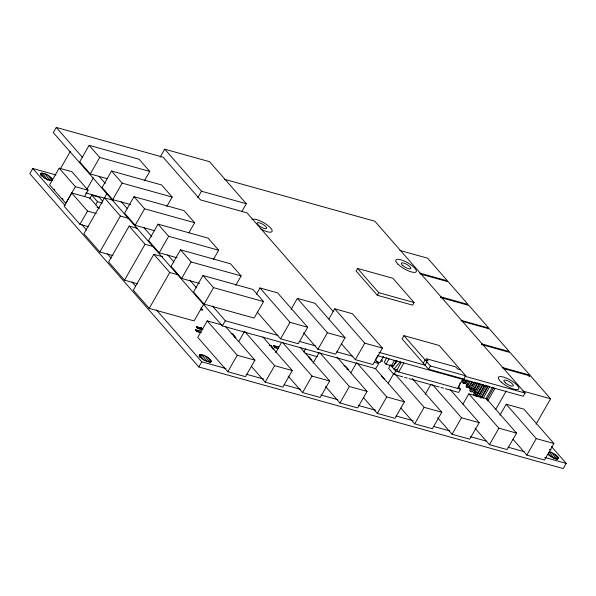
<?xml version="1.0" encoding="UTF-8"?>
<svg xmlns="http://www.w3.org/2000/svg" width="596" height="596" viewBox="0 0 596 596"><rect width="100%" height="100%" fill="white"/><g stroke="black" fill="none" stroke-linecap="round" stroke-linejoin="round"><path stroke-width="0.89" d="M54.243 189.178L54.459 189.759M62.23 198.319L63.042 199.422M211.282 361.198L210.76 362.01C206.335 361.906 201.515 359.217 199.287 355.372L199.816 354.56C204.234 354.657 209.062 357.354 211.282 361.198L210.44 362.681M548.178 454.651L549.87 451.693L556.582 455.582L558.065 457.274L558.228 458.451L557.037 458.853L553.386 457.832L548.059 454.487M460.134 382.885L458.741 387.184L460.507 389.203L458.659 392.436L445.354 388.726M55.935 174.948L32.765 168.489L29.8 173.667L198.826 366.98L563.235 468.568L566.2 463.397L551.501 446.59M333.365 311.656L246.975 212.846L200.427 199.876L163.133 157.217L56.277 127.432L53.32 132.603L222.345 325.915L375.741 368.678L378.706 363.508L375.636 360.006M40.357 174.628L41.198 173.153C45.624 173.257 50.444 175.954 52.672 179.798L52.143 180.61C47.725 180.506 42.897 177.809 40.677 173.965L41.198 173.153M40.684 175.284L41.958 173.064M41.288 176.148L42.979 173.198M42.532 176.498L44.223 173.54M43.493 177.779L45.609 174.084M44.938 178.48L47.054 174.784M46.361 179.307L48.477 175.611M47.68 180.201L49.796 176.505M49.237 180.387L50.936 177.429M50.556 180.536L51.822 178.316M51.569 180.595L52.411 179.12M59.168 168.154L49.602 184.849L65.813 203.392L75.379 186.697L59.168 168.154L71.907 171.708L88.119 190.251L84.483 196.605M60.241 169.041L70.35 151.391M144.359 180.826L149.752 171.41L139.151 159.281L89.117 145.327L79.678 161.821L90.279 173.95L107.25 178.681M99.011 208.481L89.884 198.043L71.714 192.977L64.115 206.231L79.938 224.327L88.409 226.689M90.279 173.95L99.726 157.456L89.117 145.327M86.711 189.543L93.46 177.764M89.758 198.766L91.806 195.19L99.159 197.239L102.557 201.12M79.938 224.327L87.53 211.066L71.714 192.977M166.805 206.499L172.199 197.082L161.598 184.954L111.564 171L102.125 187.494L112.726 199.623L130.591 204.599M95.822 204.525L97.461 201.657L91.806 195.19M107.049 193.387L83.909 233.729L99.815 251.922L113.024 255.602M112.726 199.623L122.173 183.128L111.564 171M99.815 251.922L120.37 216.028L104.464 197.835L113.27 200.293M188.798 232.962L194.646 222.748L184.045 210.619L134.011 196.673L124.571 213.167L135.173 225.295L154.826 230.771M160.138 157.18L164.719 149.186L209.569 161.687L246.334 203.735L241.752 211.729M137.08 228.283L129.153 226.078L108.599 261.964L124.512 280.157L137.713 283.838M135.173 225.295L144.619 208.801L134.011 196.673M124.512 280.157L145.066 244.271L129.153 226.078M213.286 259.662L218.687 250.245L208.079 238.117L158.052 224.163L148.605 240.657L159.206 252.786L177.079 257.77M162.648 256.772L153.85 254.313L133.295 290.207L149.201 308.4L194.095 320.916L203.683 304.169M159.206 252.786L168.653 236.292L158.052 224.163M197.812 197.626L201.478 191.227L164.719 149.186M235.733 285.335L241.134 275.918L230.525 263.79L180.499 249.836L171.052 266.33L181.653 278.459L199.526 283.435M149.201 308.4L169.756 272.506L153.85 254.313M181.653 278.459L191.1 261.964L180.499 249.836M202.945 275.508L193.499 292.003L204.1 304.131L254.134 318.078L263.581 301.591L252.972 289.462L202.945 275.508L213.547 287.637L263.581 301.591M204.1 304.131L213.547 287.637M200.912 307.931L202.685 309.95L200.398 309.689M201.947 329.722L197.835 328.575L196.308 326.832L201.426 327.882L202.953 329.633L198.021 328.254L196.494 326.511M200.278 332.575L196.985 331.659L195.458 329.916L200.576 330.966M196.985 331.659L195.644 329.595M202.26 329.372L201.426 327.882M222.219 325.058L207.214 320.879L197.768 337.366L227.814 371.733L245.47 376.657L254.917 360.163L225.474 326.489M198.967 356.035L199.816 354.56M199.295 356.684L200.569 354.471M199.898 357.555L201.597 354.598M201.143 357.905L202.834 354.948M202.104 359.179L204.219 355.484M198.826 366.98L201.791 361.802L156.472 309.972M222.345 325.915L225.303 320.745L212.444 306.031M203.549 359.887L205.665 356.192M204.972 360.707L207.088 357.011M206.29 361.608L208.406 357.913M207.855 361.787L209.546 358.829M209.166 361.936L210.433 359.723M209.755 362.74L211.029 360.528M232.731 334.423L232.917 334.103L231.218 333.626M256.377 294.245L259.975 287.965L277.632 292.889L307.678 327.256L298.238 343.743L280.574 338.819L257.144 312.013M232.917 334.103L235.688 337.813L233.319 335.101M238.743 341.508L244.591 331.294M227.814 371.733L237.26 355.238L207.214 320.879M291.057 309.376L297.352 298.387L315.008 303.312L345.054 337.671L335.608 354.166L317.951 349.241L303.528 332.747M269.31 345.151L271.009 345.628L273.191 348.66M278.518 348.638L275.248 347.729L273.564 345.807L278.66 346.85L278.474 347.177M273.788 349.338L271.009 345.628M275.248 347.729L273.75 345.479M280.574 338.819L290.021 322.332L259.975 287.965M275.665 352.713L281.513 342.499M262.843 336.904L292.293 370.585L282.847 387.072L265.19 382.155L274.637 365.661L245.187 331.987M303.781 352.005L305.599 348.824M357.57 268.438L356.095 271.024L377.305 295.281L412.618 305.13L414.101 302.545L392.891 278.287L357.57 268.438L378.78 292.696L414.101 302.545M328.88 319.016L334.728 308.803L352.385 313.727L382.431 348.094L372.984 364.581L355.328 359.664L341.508 343.855M308.937 356.557L311.715 360.267L308.75 356.877M317.951 349.241L327.398 332.754L297.352 298.387M313.042 363.128L318.89 352.921M300.22 347.326L329.67 381L320.223 397.495L302.567 392.57L312.013 376.083L282.564 342.402M377.305 295.281L378.78 292.696M355.328 359.664L364.774 343.169L334.728 308.803M350.873 372.768L356.713 362.554M337.001 357.056L367.047 391.423L357.6 407.917L339.944 402.993L349.39 386.499L319.94 352.825M375.607 359.537L377.849 355.611M383.66 356.401L380.106 362.606L376.247 361.534M386.886 357.57L384.219 362.226L385.992 364.245L391.386 365.75L394.5 360.319M385.992 364.245L389.099 358.814M403.917 335.645L402.062 338.878L428.576 369.2L463.889 379.041L465.744 375.808L439.23 345.486L403.917 335.645L430.424 365.966L465.744 375.808M396.452 360.587L393.405 365.907L390.462 365.087L388.607 368.321L393.911 374.385L402.784 376.858M388.242 383.183L393.643 373.759M393.911 374.385L395.766 371.152L390.462 365.087M403.939 362.845L398.709 371.971L396.943 369.952L401.294 362.346M374.973 368.164L404.423 401.846L394.977 418.332L377.32 413.408L386.759 396.921L357.317 363.247M423.272 363.135L425.127 359.902L428.07 360.722L426.304 358.695L455.731 366.905L457.497 368.924L460.44 369.743M426.892 361.921L425.037 365.154L378.922 352.296M428.576 369.2L430.424 365.966M425.172 394.388L431.02 384.182M412.35 378.587L441.792 412.261L432.353 428.755L414.697 423.83L424.136 407.344L394.694 373.662M457.564 388.383L462.794 379.257M464.098 379.026L462.317 382.133L463.204 383.146L464.671 383.556L466.899 379.674M463.204 383.146L464.977 380.039M469.112 380.911L466.005 386.342L466.884 387.355L468.359 387.765L471.913 381.559M466.884 387.355L470.438 381.149M472.337 382.088L470.557 385.195L472.032 385.605L473.805 382.498M474.595 382.051L469.708 390.589L470.594 391.594L472.062 392.004L477.396 382.692M462.995 404.021L468.843 393.814L486.5 398.739L516.546 433.106L507.107 449.593L489.443 444.668L475.019 428.174M470.594 391.594L475.928 382.282M479.273 383.608L475.712 389.814L474.245 389.404L477.798 383.198M474.61 389.024L473.701 390.611L475.496 392.667M473.418 394.828L480.085 383.183M450.323 389.695L479.169 422.683L469.73 439.17L452.066 434.253L461.513 417.759L432.666 384.77M474.304 395.833L480.965 384.197M475.772 396.251L482.44 384.606M484.31 385.523L479.422 394.06L477.947 393.651L483.282 384.338M478.454 396.735L485.122 385.098M479.787 396.973L486.455 385.329M480.816 398.158L487.923 385.739M481.657 397.89L488.325 386.245M483.132 398.299L489.793 386.655M485.815 398.791L492.482 387.147M486.701 399.797L493.808 387.385M487.722 400.989L494.836 388.57M495.768 409.281L506.22 391.028M499.925 415.226L506.22 404.237L523.877 409.161L553.922 443.521L544.476 460.015L526.819 455.091L513 439.282M489.443 444.668L498.889 428.181L468.843 393.814M529.017 376.761L529.926 375.175L510.131 352.534L481.479 344.548M224.394 179.277L374.869 221.228L525.098 393.047L523.251 396.28L377.253 355.581M536.035 424.188L550.577 398.791L530.783 376.15L503.024 368.41M526.819 455.091L536.266 438.604L506.22 404.237M550.965 450.084L551.144 449.764L549.378 449.272M549.139 455.933L551.255 452.237M550.585 456.633L552.701 452.938M552.008 457.46L554.124 453.765M553.326 458.354L555.442 454.659M554.891 458.54L556.582 455.582M555.777 459.427L557.469 456.469M556.791 459.494L558.065 457.274M557.469 459.427L558.318 457.952M392.228 367.114L397.405 361.057M400.326 361.727L394.001 369.133L396.943 369.952M99.726 157.456L149.752 171.41M201.478 191.227L246.334 203.735M399.894 250.462L427.652 258.202L447.447 280.843L419.688 273.102M122.173 183.128L172.199 197.082M420.545 274.085L448.304 281.819L468.098 304.459L440.34 296.719M75.379 186.697L88.119 190.251M144.619 208.801L194.646 222.748M85.794 192.925L104.352 198.103M97.461 201.657L102.363 203.027M440.302 297.449L468.955 305.443L488.75 328.076L460.991 320.343M97.044 207.356L99.495 208.034M120.37 216.028L128.296 218.24M87.53 211.066L96.179 213.48M168.653 236.292L218.687 250.245M461.721 321.177L489.48 328.918L509.275 351.551L481.516 343.817M145.066 244.271L153.865 246.722M191.1 261.964L241.134 275.918M169.756 272.506L177.675 274.719M502.167 367.434L529.926 375.175M290.021 322.332L307.678 327.256M327.398 332.754L345.054 337.671M364.774 343.169L382.431 348.094M522.819 391.05L550.577 398.791M464.791 376.232L525.098 393.047M382.774 357.235L384.316 357.667M394.053 360.379L395.595 360.811M466.869 380.978L468.344 381.388M200.584 309.369L202.685 309.95M380.837 360.818L382.625 361.318L381.447 359.969M472.844 389.628L474.632 390.127M225.303 320.745L277.922 335.414M299.326 341.381L315.381 345.851M336.785 351.819L352.839 356.296M374.243 362.264L378.706 363.508M395.766 371.152L460.507 389.203M404.557 377.357L407.217 378.095M408.99 378.587L439.148 386.998M440.921 387.489L443.58 388.234M305.085 353.294L317.392 356.728M273.564 345.807L276.022 346.492M343.959 365.765L345.65 366.242L348.615 369.632L346.924 369.155M275.434 347.401L278.704 348.317M234.183 337.016L235.874 337.492M196.308 326.832L201.239 328.202M272.275 348.541L273.966 349.01M310.203 359.47L311.894 359.947M195.458 329.916L197.105 330.37M197.172 331.339L201.284 332.486M237.26 355.238L254.917 360.163M274.637 365.661L292.293 370.585M312.013 376.083L329.67 381M349.39 386.499L367.047 391.423M386.759 396.921L404.423 401.846M424.136 407.344L441.792 412.261M461.513 417.759L479.169 422.683M498.889 428.181L516.546 433.106M536.266 438.604L553.922 443.521M201.791 361.802L225.966 368.544M246.558 374.288L263.566 379.026M284.158 384.77L300.28 389.262M320.871 395.006L337.88 399.745M358.479 405.489L375.487 410.227M396.079 415.971L413.095 420.716M433.687 426.453L449.801 430.945M470.393 436.689L486.515 441.182M508.001 447.171L524.115 451.664M544.714 457.408L566.2 463.397M473.358 388.398L474.245 389.404M477.068 392.637L477.947 393.651M465.647 381.395L468.046 384.144M469.246 385.515L471.645 388.257M476.696 394.038L479.095 396.787M462.205 379.443L463.42 380.837M464.642 382.23L467.085 385.023M468.307 386.417L470.743 389.21M472.576 391.304L474.409 393.397M475.63 394.79L477.456 396.884M469.477 388.294L470.698 389.695M437.65 417.759L452.066 434.253M381.582 376.128L384.547 379.51M400.87 408.022L414.697 423.83M363.493 397.607L377.32 413.408M325.52 386.499L339.944 402.993M288.144 376.076L302.567 392.57M56.277 127.432L82.613 157.545M99.152 176.461L105.276 183.464M121.197 201.671L127.321 208.675M143.852 227.59L151.816 236.694M167.737 254.902L173.861 261.905M189.789 280.12L196.524 287.823M251.37 366.346L265.19 382.155M32.765 168.489L65.217 205.613M81.756 224.528L86.658 230.13M107.474 253.941L111.154 258.142M131.969 281.96L135.65 286.162M469.529 388.205L470.751 389.613M475.63 395.215L476.852 396.616M251.81 219.738A11.704 3.457 29.8 0 1 263.767 222.74A11.704 3.457 29.8 0 1 272.059 231.449A11.704 3.457 29.8 0 1 260.467 228.819M398.113 264.281A11.704 3.457 29.8 0 0 415.725 272.149A11.704 3.457 29.8 0 0 404.468 261.145A11.704 3.457 29.8 0 0 398.113 264.281M402.762 265.481A5.461 1.617 29.8 0 0 410.763 268.669A5.461 1.617 29.8 0 0 404.781 263.425A5.461 1.617 29.8 0 0 402.762 265.481M258.56 225.281A5.461 1.617 29.8 0 0 266.561 228.469A5.461 1.617 29.8 0 0 260.571 223.217A5.461 1.617 29.8 0 0 258.56 225.281M501.296 382.148A11.704 3.457 29.8 0 0 518.55 389.188A11.704 3.457 29.8 0 0 506.004 377.976A11.704 3.457 29.8 0 0 501.296 382.148M505.274 382.729A5.461 1.617 29.8 0 0 513.275 385.917A5.461 1.617 29.8 0 0 507.293 380.665A5.461 1.617 29.8 0 0 505.274 382.729"/></g></svg>
